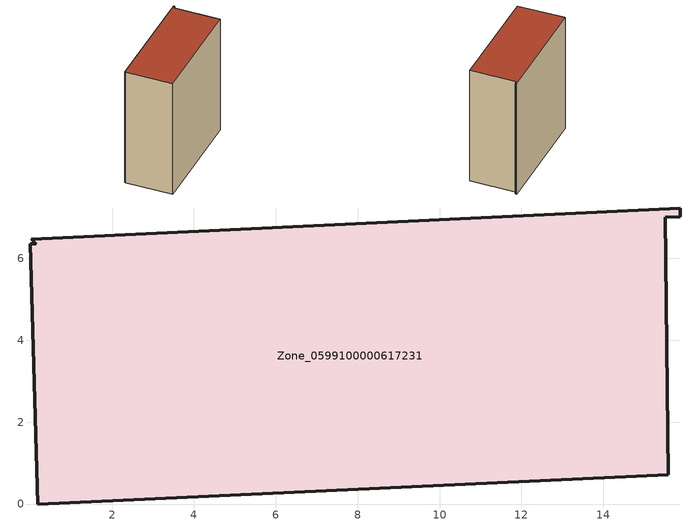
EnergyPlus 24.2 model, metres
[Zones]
Zone_0599100000617231
 floor ground (C_G): 0.03,6.46 15.87,7.23 15.88,7.01 15.51,7 15.59,0.72 0.18,0 0,6.35 0.14,6.36 z0
 wall outside (C_F): 15.87,7.23 0.03,6.46 0.14,6.36 0,6.35 0.18,0 15.59,0.72 15.51,7 15.88,7.01 15.87,7.23 z0:16.21
 roof outside (C_R): 15.59,0.72 15.51,7 15.88,7.01 15.87,7.23 0.03,6.46 0.14,6.36 0,6.35 0.18,0 z16.21
[BUILDING]
Pand.0599100000617231: North Axis=0; Terrain=City; Loads Convergence Tolerance Value=0.04; Temperature Convergence Tolerance Value=0.4; Solar Distribution=FullExterior; Maximum Number of Warmup Days=25; Minimum Number of Warmup Days=1
[Site:Location]
Rotterdam.The.Hague.AP_ZH_NLD Design_Conditions: Latitude=51.96; Longitude=4.45; Time Zone=1; Elevation=-4.5
[SITE:GROUNDTEMPERATURE:BUILDINGSURFACE]
18, 18, 18, 18, 18, 18, 18, 18, 18, 18, 18, 18
[MATERIAL] Thermal Absorptance=0.9; Solar Absorptance=0.7; Visible Absorptance=0.7
Name | Roughness | Thickness | Conductivity | Density | Specific Heat
G.TI.1946 | MediumSmooth | 0.15 | 1 | 540 | 1210
F.TI.1946 | Rough | 0.3 | 0.857143 | 1920 | 840
R.TI.1946 | MediumRough | 0.2 | 0.1 | 1500 | 1000
[CONSTRUCTION]
C_G: G.TI.1946
C_F: F.TI.1946
C_R: R.TI.1946
[ZONE]
Zone_0599100000617231: Type=1; Multiplier=1; Ceiling Height=Autocalculate; Volume=Autocalculate; Floor Area=autocalculate; Part of Total Floor Area=Yes
[ZONEINFILTRATION:DESIGNFLOWRATE]
Infil_Zone_0599100000617231: Zone or ZoneList or Space or SpaceList=Zone_0599100000617231; Schedule=AlwaysOn; Design Flow Rate Calculation Method=Flow/Area; Flow Rate per Floor Area=0.003; Constant Term Coefficient=1; Temperature Term Coefficient=0; Velocity Term Coefficient=0; Velocity Squared Term Coefficient=0
[HVACTEMPLATE:ZONE:IDEALLOADSAIRSYSTEM]
Zone_0599100000617231: Maximum Heating Supply Air Temperature=50; Minimum Cooling Supply Air Temperature=13; Maximum Heating Supply Air Humidity Ratio=0.0156; Minimum Cooling Supply Air Humidity Ratio=0.0077; Heating Limit=NoLimit; Cooling Limit=NoLimit; Dehumidification Control Type=ConstantSensibleHeatRatio; Cooling Sensible Heat Ratio=0.7; Dehumidification Setpoint=60; Humidification Control Type=None; Humidification Setpoint=30; Outdoor Air Method=None; Outdoor Air Flow Rate per Person=0.00944; Outdoor Air Flow Rate per Zone Floor Area=0; Outdoor Air Flow Rate per Zone=0; Demand Controlled Ventilation Type=None; Outdoor Air Economizer Type=NoEconomizer; Heat Recovery Type=None; Sensible Heat Recovery Effectiveness=0.7; Latent Heat Recovery Effectiveness=0.65
[ZONECONTROL:THERMOSTAT]
ThermostatControl_Zone_0599100000617231: Zone or ZoneList=Zone_0599100000617231; Control Type Schedule=DualSetpointControlType; Control 1=Thermostat_Zone_0599100000617231; Temperature Difference Between Cutout And Setpoint=0
[THERMOSTATSETPOINT:DUALSETPOINT]
Thermostat_Zone_0599100000617231: Heating Setpoint Temperature Schedule=HeatingSetpoint_Zone_0599100000617231; Cooling Setpoint Temperature Schedule=CoolingSetpoint_Zone_0599100000617231
[SCHEDULE:COMPACT]
HeatingSetpoint_Zone_0599100000617231: Through: 12/31, For: AllDays, Until: 24:00, 21
CoolingSetpoint_Zone_0599100000617231: Through: 12/31, For: AllDays, Until: 24:00, 24
DualSetpointControlType: Through: 12/31, For: AllDays, Until: 24:00, 4
AlwaysOn: Through: 12/31, For: AllDays, Until: 24:00, 1
